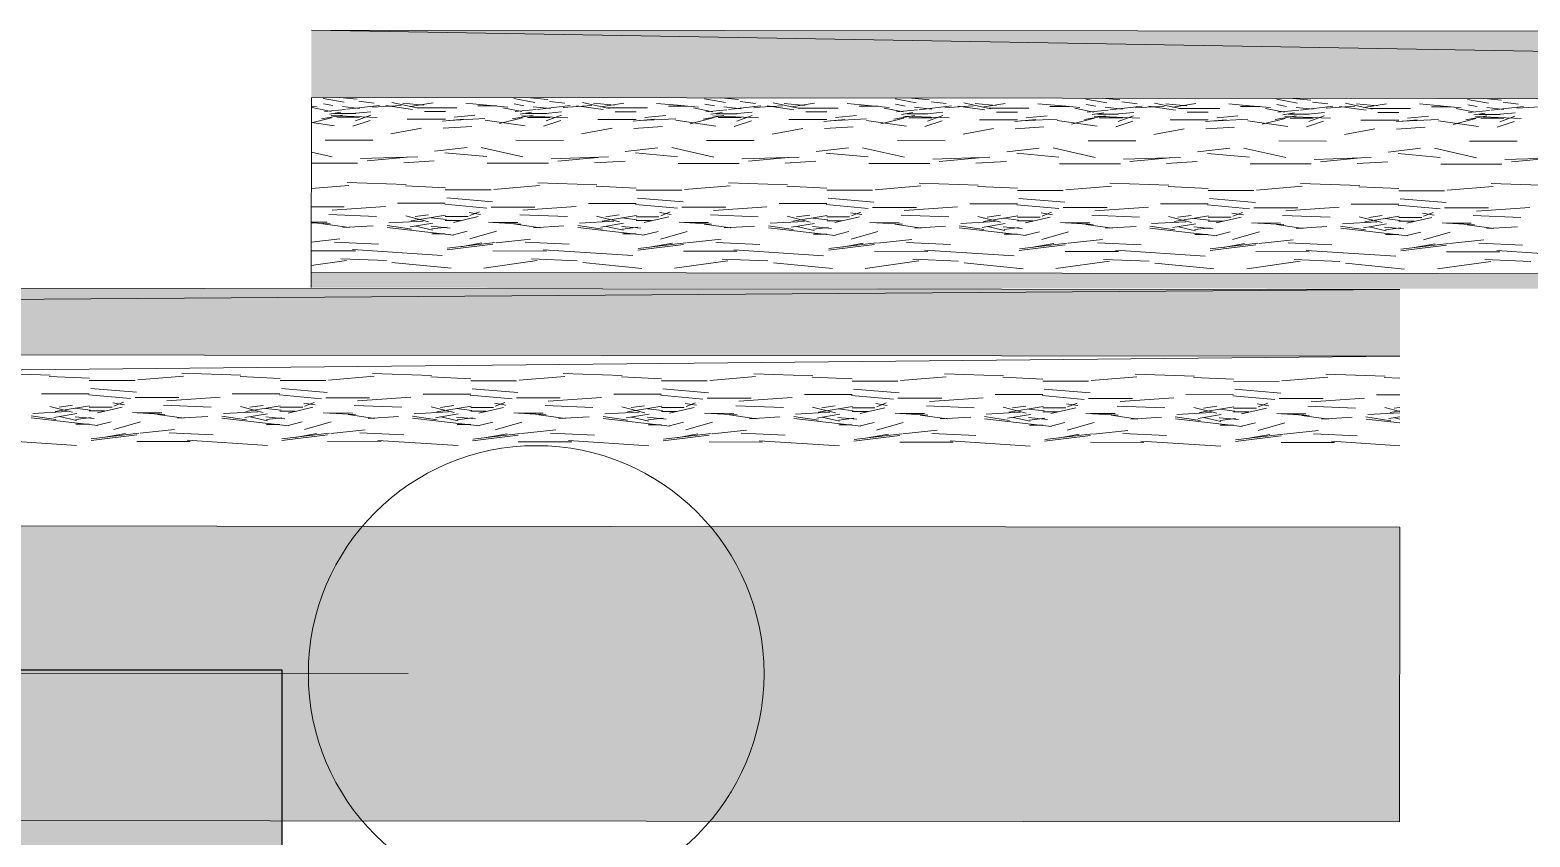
# Model space of a CAD drawing. Header units: inches. Extents: x -957 to 3394, y -3 to 3008.
# Drawn here: x 659.27 to 667.13, y 2183.52 to 2187.74 of the extents above; entities that cross this region are included whole.
import ezdxf

# ---------------------------------------------------------------- set-up
doc = ezdxf.new("R2010")
doc.units = ezdxf.units.IN
doc.header["$MEASUREMENT"] = 0
for name, color, linetype in [('hatches', 7, 'Continuous'), ('PDF_0', 7, 'Continuous'), ('PDF_GROUND', 7, 'Continuous')]:
    doc.layers.add(name, color=color, linetype=linetype)

msp = doc.modelspace()

# ---------------------------------------------------------------- hatches: boundary and pattern name
at = {"layer": 'hatches', "true_color": 0x000000}
h = msp.add_hatch(color=18, dxfattribs=at)
h.dxf.hatch_style = 1
h.paths.add_polyline_path([(423.8217, 2184.3908), (423.8217, 1866.7262), (660.591, 1866.7262), (660.591, 2184.3908)])
h.paths.add_polyline_path([(648.591, 2172.3908), (648.591, 1878.7262), (435.8217, 1878.7262), (435.8217, 2172.3908)], flags=16)

# ---------------------------------------------------------------- linework, layer by layer
at = {"layer": 'PDF_0', "lineweight": 0}
for points in [[(682.3768, 2187.7236), (660.7451, 2187.7421), (682.3765, 2187.3697)], [(660.744, 2186.3936), (660.7448, 2187.3882), (682.3768, 2187.3697), (682.3717, 2181.3394), (660.7397, 2181.3579), (660.7405, 2182.3525)], [(660.8064, 2187.384), (660.9163, 2187.3639)], [(660.9845, 2187.3796), (660.8916, 2187.388)], [(661.0736, 2187.3593), (660.9938, 2187.3692)], [(661.8054, 2187.3832), (661.9153, 2187.363)], [(661.9834, 2187.3787), (661.8906, 2187.3872)], [(662.0726, 2187.3584), (661.9927, 2187.3683)], [(662.8044, 2187.3823), (662.9142, 2187.3622)], [(662.9824, 2187.3779), (662.8896, 2187.3863)], [(663.0716, 2187.3576), (662.9917, 2187.3675)], [(663.8034, 2187.3814), (663.9132, 2187.3613)], [(663.9814, 2187.377), (663.8886, 2187.3855)], [(664.8024, 2187.3806), (664.9122, 2187.3605)], [(664.9804, 2187.3762), (664.8875, 2187.3846)], [(665.8014, 2187.3797), (665.9112, 2187.3596)], [(665.9794, 2187.3753), (665.8866, 2187.3838)], [(666.8003, 2187.3789), (666.9102, 2187.3588)], [(666.9784, 2187.3745), (666.8856, 2187.3829)], [(660.7448, 2187.3426), (660.7746, 2187.3398)], [(660.748, 2187.3363), (660.8478, 2187.3163)], [(660.7982, 2187.2772), (660.9081, 2187.2971)], [(660.8579, 2187.3462), (660.808, 2187.3563)], [(660.8127, 2187.3162), (660.9226, 2187.3261)], [(660.8392, 2187.3024), (660.8991, 2187.3124)], [(660.849, 2187.2943), (661.0888, 2187.2841)], [(660.8674, 2187.3052), (660.9773, 2187.3051)], [(660.9077, 2187.3413), (660.9976, 2187.3312)], [(660.931, 2187.3272), (661.1008, 2187.3471)], [(661.0562, 2187.3144), (660.9564, 2187.3044)], [(660.9753, 2187.2668), (661.0553, 2187.2966)], [(661.0653, 2187.338), (661.2151, 2187.3477)], [(661.1349, 2187.3467), (661.2748, 2187.3265)], [(661.1661, 2187.363), (661.3059, 2187.3328)], [(661.2241, 2187.3593), (661.334, 2187.3494)], [(661.2621, 2187.3409), (661.382, 2187.3608)], [(661.297, 2187.3349), (661.4468, 2187.3348), (661.5067, 2187.3347)], [(661.3369, 2187.3149), (661.4468, 2187.3148)], [(661.4919, 2187.2857), (661.6018, 2187.2957)], [(661.5539, 2187.359), (661.6637, 2187.3491), (661.7736, 2187.339)], [(661.6166, 2187.3447), (661.7166, 2187.3446)], [(661.747, 2187.3354), (661.8468, 2187.3155)], [(661.7972, 2187.2764), (661.9071, 2187.2963)], [(661.8569, 2187.3454), (661.807, 2187.3554)], [(661.8117, 2187.3153), (661.9216, 2187.3253)], [(661.8382, 2187.3015), (661.8981, 2187.3115)], [(661.848, 2187.2935), (662.0877, 2187.2832)], [(661.8663, 2187.3044), (661.9762, 2187.3043)], [(661.9067, 2187.3405), (661.9966, 2187.3304)], [(661.93, 2187.3263), (662.0997, 2187.3462)], [(662.0552, 2187.3135), (661.9554, 2187.3036)], [(661.9743, 2187.2658), (662.0543, 2187.2958)], [(662.0643, 2187.3371), (662.2141, 2187.3468)], [(662.1339, 2187.3459), (662.2738, 2187.3256)], [(662.1651, 2187.3621), (662.3049, 2187.3319)], [(662.2231, 2187.3585), (662.333, 2187.3485)], [(662.2611, 2187.34), (662.381, 2187.3599)], [(662.296, 2187.3341), (662.4457, 2187.3339), (662.5057, 2187.3339)], [(662.3358, 2187.314), (662.4457, 2187.3139)], [(662.4909, 2187.2848), (662.6008, 2187.2948)], [(662.5528, 2187.3582), (662.6627, 2187.3483), (662.7726, 2187.3381)], [(662.6156, 2187.3438), (662.7156, 2187.3437)], [(662.746, 2187.3346), (662.8458, 2187.3146)], [(662.7962, 2187.2755), (662.9061, 2187.2954)], [(662.8559, 2187.3445), (662.806, 2187.3546)], [(662.8107, 2187.3145), (662.9206, 2187.3244)], [(662.8372, 2187.3007), (662.8971, 2187.3107)], [(662.847, 2187.2926), (663.0867, 2187.2824)], [(662.8653, 2187.3035), (662.9752, 2187.3034)], [(662.9057, 2187.3396), (662.9955, 2187.3295)], [(662.9289, 2187.3255), (663.0987, 2187.3454)], [(663.0542, 2187.3127), (662.9544, 2187.3027)], [(662.9733, 2187.2649), (663.0533, 2187.2949)], [(663.0633, 2187.3363), (663.2131, 2187.346)], [(663.1329, 2187.345), (663.2727, 2187.3248)], [(663.1641, 2187.3612), (663.3039, 2187.3311)], [(663.2221, 2187.3576), (663.332, 2187.3477)], [(663.2601, 2187.3392), (663.38, 2187.3591)], [(663.295, 2187.3332), (663.4447, 2187.3331), (663.5047, 2187.333)], [(663.3348, 2187.3132), (663.4447, 2187.3131)], [(663.4899, 2187.284), (663.5998, 2187.2939)], [(663.5518, 2187.3573), (663.6616, 2187.3474), (663.7715, 2187.3373)], [(663.6146, 2187.343), (663.7146, 2187.3429)], [(663.745, 2187.3337), (663.8448, 2187.3137)], [(663.7952, 2187.2746), (663.9052, 2187.2946)], [(663.8549, 2187.3436), (663.805, 2187.3537)], [(663.8096, 2187.3136), (663.9195, 2187.3236)], [(663.8361, 2187.2998), (663.8961, 2187.3098)], [(663.846, 2187.2918), (664.0857, 2187.2815)], [(663.8643, 2187.3027), (663.9742, 2187.3026)], [(663.9046, 2187.3388), (663.9945, 2187.3286)], [(663.9279, 2187.3246), (664.0978, 2187.3445)], [(664.0532, 2187.3118), (663.9534, 2187.3019)], [(663.9724, 2187.2641), (664.0523, 2187.2941)], [(664.0706, 2187.3567), (663.9907, 2187.3666)], [(664.0623, 2187.3354), (664.2121, 2187.3451)], [(664.1319, 2187.3441), (664.2717, 2187.3239)], [(664.1631, 2187.3604), (664.3029, 2187.3302)], [(664.2211, 2187.3567), (664.331, 2187.3468)], [(664.2591, 2187.3383), (664.379, 2187.3582)], [(664.294, 2187.3323), (664.4437, 2187.3322), (664.5037, 2187.3322)], [(664.3338, 2187.3123), (664.4437, 2187.3122)], [(664.4889, 2187.2831), (664.5988, 2187.2931)], [(664.5508, 2187.3565), (664.6606, 2187.3465), (664.7705, 2187.3364)], [(664.6136, 2187.3421), (664.7136, 2187.342)], [(664.744, 2187.3328), (664.8438, 2187.3129)], [(664.7943, 2187.2738), (664.9042, 2187.2937)], [(664.8539, 2187.3428), (664.804, 2187.3529)], [(664.8086, 2187.3128), (664.9185, 2187.3227)], [(664.8351, 2187.299), (664.8951, 2187.309)], [(664.8449, 2187.2909), (665.0846, 2187.2807)], [(664.8633, 2187.3018), (664.9732, 2187.3017)], [(664.9036, 2187.3379), (664.9935, 2187.3278)], [(664.9269, 2187.3237), (665.0968, 2187.3437)], [(665.0522, 2187.311), (664.9523, 2187.301)], [(664.9714, 2187.2632), (665.0513, 2187.2932)], [(665.0696, 2187.3559), (664.9897, 2187.3658)], [(665.0612, 2187.3346), (665.2111, 2187.3442)], [(665.1309, 2187.3433), (665.2707, 2187.3231)], [(665.162, 2187.3595), (665.3019, 2187.3294)], [(665.2201, 2187.3559), (665.33, 2187.346)], [(665.2581, 2187.3375), (665.3779, 2187.3574)], [(665.2929, 2187.3315), (665.4429, 2187.3314), (665.5027, 2187.3313)], [(665.3328, 2187.3114), (665.4428, 2187.3114)], [(665.4879, 2187.2823), (665.5978, 2187.2922)], [(665.5498, 2187.3556), (665.6596, 2187.3457), (665.7695, 2187.3356)], [(665.6126, 2187.3413), (665.7125, 2187.3412)], [(665.743, 2187.332), (665.8428, 2187.312)], [(665.7933, 2187.2729), (665.9032, 2187.2929)], [(665.8529, 2187.3419), (665.8029, 2187.352)], [(665.8076, 2187.3119), (665.9175, 2187.3219)], [(665.8342, 2187.2981), (665.8941, 2187.3081)], [(665.8439, 2187.29), (666.0836, 2187.2798)], [(665.8623, 2187.301), (665.9722, 2187.3009)], [(665.9025, 2187.3371), (665.9925, 2187.3269)], [(665.9259, 2187.3229), (666.0958, 2187.3428)], [(666.0512, 2187.3101), (665.9513, 2187.3001)], [(665.9704, 2187.2624), (666.0503, 2187.2924)], [(666.0686, 2187.355), (665.9887, 2187.3649)], [(666.0602, 2187.3337), (666.2101, 2187.3434)], [(666.1299, 2187.3424), (666.2697, 2187.3222)], [(666.161, 2187.3587), (666.3009, 2187.3285)], [(666.2191, 2187.355), (666.329, 2187.3451)], [(666.257, 2187.3366), (666.3769, 2187.3565)], [(666.2919, 2187.3306), (666.4418, 2187.3305), (666.5017, 2187.3305)], [(666.3319, 2187.3106), (666.4418, 2187.3105)], [(666.4869, 2187.2814), (666.5968, 2187.2914)], [(666.5487, 2187.3548), (666.6586, 2187.3448), (666.7685, 2187.3347)], [(666.6116, 2187.3404), (666.7115, 2187.3403)], [(666.742, 2187.3311), (666.8418, 2187.3112)], [(666.7923, 2187.2721), (666.9022, 2187.292)], [(666.8518, 2187.3411), (666.8019, 2187.3512)], [(666.8066, 2187.3111), (666.9165, 2187.321)], [(666.8332, 2187.2973), (666.893, 2187.3073)], [(666.8429, 2187.2892), (667.0826, 2187.2789)], [(666.8613, 2187.3001), (666.9711, 2187.3)], [(666.9015, 2187.3362), (666.9915, 2187.3261)], [(666.9249, 2187.322), (667.0948, 2187.342)], [(667.0502, 2187.3092), (666.9503, 2187.2993)], [(666.9694, 2187.2615), (667.0493, 2187.2915)], [(667.0676, 2187.3542), (666.9877, 2187.3641)], [(667.0592, 2187.3328), (667.2091, 2187.3425)], [(660.8509, 2187.2832), (660.7447, 2187.2567)], [(660.7447, 2187.2586), (660.865, 2187.2413)], [(660.8773, 2187.2853), (660.9973, 2187.2852)], [(660.962, 2187.2389), (661.0519, 2187.2689)], [(661.1613, 2187.1988), (661.3211, 2187.2286)], [(661.247, 2187.275), (661.4468, 2187.2748)], [(661.432, 2187.2657), (661.5418, 2187.2756)], [(661.4348, 2187.2278), (661.5847, 2187.2375)], [(661.4644, 2187.2686), (661.6541, 2187.2785)], [(661.6542, 2187.2705), (661.864, 2187.2404)], [(661.8499, 2187.2824), (661.73, 2187.2524)], [(661.8763, 2187.2845), (661.9963, 2187.2844)], [(661.961, 2187.2381), (662.0509, 2187.2681)], [(662.1602, 2187.198), (662.3201, 2187.2277)], [(662.246, 2187.2741), (662.4457, 2187.274)], [(662.4309, 2187.2649), (662.5408, 2187.2748)], [(662.4338, 2187.2269), (662.5837, 2187.2366)], [(662.4633, 2187.2677), (662.6531, 2187.2776)], [(662.6532, 2187.2697), (662.863, 2187.2396)], [(662.8489, 2187.2815), (662.729, 2187.2516)], [(662.8753, 2187.2836), (662.9953, 2187.2835)], [(662.96, 2187.2372), (663.0499, 2187.2672)], [(663.1592, 2187.1971), (663.3191, 2187.2269)], [(663.245, 2187.2733), (663.4447, 2187.2731)], [(663.4299, 2187.264), (663.5398, 2187.2739)], [(663.4328, 2187.2261), (663.5827, 2187.2358)], [(663.4623, 2187.2669), (663.6521, 2187.2767)], [(663.6522, 2187.2688), (663.862, 2187.2387)], [(663.8479, 2187.2807), (663.728, 2187.2507)], [(663.8743, 2187.2828), (663.9942, 2187.2827)], [(663.9589, 2187.2364), (664.0489, 2187.2664)], [(664.1582, 2187.1963), (664.3181, 2187.226)], [(664.244, 2187.2724), (664.4437, 2187.2723)], [(664.4289, 2187.2632), (664.5389, 2187.2731)], [(664.4317, 2187.2252), (664.5817, 2187.2349)], [(664.4613, 2187.266), (664.6511, 2187.2759)], [(664.6512, 2187.268), (664.8609, 2187.2379)], [(664.8468, 2187.2798), (664.727, 2187.2499)], [(664.8733, 2187.2819), (664.9932, 2187.2818)], [(664.9579, 2187.2355), (665.0479, 2187.2655)], [(665.1571, 2187.1954), (665.3171, 2187.2252)], [(665.243, 2187.2716), (665.4428, 2187.2714)], [(665.4279, 2187.2623), (665.5379, 2187.2722)], [(665.4307, 2187.2244), (665.5807, 2187.234)], [(665.4603, 2187.2652), (665.6501, 2187.275)], [(665.6502, 2187.2671), (665.86, 2187.237)], [(665.8458, 2187.279), (665.726, 2187.249)], [(665.8723, 2187.2811), (665.9922, 2187.281)], [(665.9569, 2187.2347), (666.0468, 2187.2647)], [(666.1561, 2187.1946), (666.3161, 2187.2243)], [(666.242, 2187.2707), (666.4417, 2187.2705)], [(666.427, 2187.2615), (666.5369, 2187.2713)], [(666.4297, 2187.2235), (666.5796, 2187.2332)], [(666.4593, 2187.2643), (666.6491, 2187.2742)], [(666.6492, 2187.2663), (666.859, 2187.2362)], [(666.8449, 2187.2781), (666.7249, 2187.2482)], [(666.8713, 2187.2802), (666.9912, 2187.2801)], [(666.9559, 2187.2338), (667.0458, 2187.2638)], [(660.8173, 2187.1655), (661.067, 2187.1653)], [(661.8163, 2187.1646), (662.066, 2187.1644)], [(662.8153, 2187.1638), (663.065, 2187.1636)], [(663.8143, 2187.1629), (664.064, 2187.1627)], [(664.8132, 2187.1621), (665.063, 2187.1618)], [(665.8122, 2187.1612), (666.062, 2187.161)], [(666.8112, 2187.1603), (667.061, 2187.1601)], [(660.7446, 2187.1034), (660.8542, 2187.0783)], [(661.0024, 2187.0688), (661.3023, 2187.0786)], [(661.0365, 2187.0567), (661.2463, 2187.0763)], [(661.2289, 2187.0472), (661.3887, 2187.0571)], [(661.3903, 2187.107), (661.5602, 2187.1269)], [(661.4435, 2187.0995), (661.6633, 2187.0794)], [(661.6334, 2187.1275), (661.8531, 2187.0774)], [(662.0014, 2187.068), (662.3013, 2187.0778)], [(662.0355, 2187.0558), (662.2453, 2187.0755)], [(662.2278, 2187.0463), (662.3877, 2187.0562)], [(662.3893, 2187.1061), (662.5592, 2187.1261)], [(662.4425, 2187.0986), (662.6623, 2187.0786)], [(662.6324, 2187.1267), (662.8521, 2187.0766)], [(663.0004, 2187.0671), (663.3002, 2187.0769)], [(663.0345, 2187.0549), (663.2442, 2187.0746)], [(663.2268, 2187.0455), (663.3867, 2187.0554)], [(663.3883, 2187.1053), (663.5582, 2187.1252)], [(663.4415, 2187.0978), (663.6613, 2187.0777)], [(663.6314, 2187.1258), (663.8511, 2187.0757)], [(663.9994, 2187.0663), (664.2992, 2187.0761)], [(664.0335, 2187.0539), (664.2432, 2187.0738)], [(664.2258, 2187.0446), (664.3857, 2187.0545)], [(664.3873, 2187.1044), (664.5571, 2187.1244)], [(664.4405, 2187.0969), (664.6603, 2187.0769)], [(664.6304, 2187.125), (664.8501, 2187.0749)], [(664.9984, 2187.0654), (665.2982, 2187.0752)], [(665.0325, 2187.0531), (665.2422, 2187.0729)], [(665.2247, 2187.0438), (665.3847, 2187.0537)], [(665.3862, 2187.1036), (665.5561, 2187.1235)], [(665.4395, 2187.0961), (665.6592, 2187.076)], [(665.6294, 2187.1241), (665.8491, 2187.074)], [(665.9974, 2187.0646), (666.2971, 2187.0744)], [(666.0315, 2187.0522), (666.2412, 2187.0721)], [(666.2237, 2187.0429), (666.3837, 2187.0528)], [(666.3852, 2187.1027), (666.5551, 2187.1227)], [(666.4385, 2187.0952), (666.6582, 2187.0752)], [(666.6284, 2187.1233), (666.8481, 2187.0732)], [(666.9964, 2187.0637), (667.2961, 2187.0735)], [(667.0305, 2187.0514), (667.2402, 2187.0712)], [(660.7445, 2187.0456), (660.987, 2187.0454)], [(661.6664, 2187.0448), (661.986, 2187.0445)], [(662.6654, 2187.044), (662.985, 2187.0437)], [(663.6644, 2187.0431), (663.984, 2187.0428)], [(664.6634, 2187.0423), (664.983, 2187.042)], [(665.6624, 2187.0414), (665.982, 2187.0411)], [(666.6613, 2187.0406), (666.981, 2187.0403)], [(660.7444, 2186.9123), (660.9407, 2186.9284)], [(660.9314, 2186.9435), (661.2411, 2186.9332)], [(661.237, 2186.9259), (661.4468, 2186.9158)], [(661.4464, 2186.9053), (661.6862, 2186.9051)], [(661.6999, 2186.9079), (661.9397, 2186.9276)], [(661.9304, 2186.9426), (662.2401, 2186.9323)], [(662.236, 2186.925), (662.4457, 2186.915)], [(662.4454, 2186.9044), (662.6852, 2186.9042)], [(662.6989, 2186.9071), (662.9387, 2186.9267)], [(662.9294, 2186.9418), (663.2391, 2186.9315)], [(663.235, 2186.9241), (663.4447, 2186.9141)], [(663.4444, 2186.9036), (663.6842, 2186.9034)], [(663.6979, 2186.9062), (663.9376, 2186.9259)], [(663.9284, 2186.9409), (664.2381, 2186.9306)], [(664.234, 2186.9233), (664.4437, 2186.9133)], [(664.4433, 2186.9027), (664.6832, 2186.9025)], [(664.6969, 2186.9054), (664.9366, 2186.925)], [(664.9274, 2186.9401), (665.2371, 2186.9298)], [(665.233, 2186.9224), (665.4428, 2186.9124)], [(665.4425, 2186.9019), (665.6822, 2186.9017)], [(665.6959, 2186.9045), (665.9356, 2186.9242)], [(665.9265, 2186.9392), (666.2361, 2186.9289)], [(666.232, 2186.9216), (666.4418, 2186.9116)], [(666.4414, 2186.901), (666.6812, 2186.9008)], [(666.6948, 2186.9037), (666.9346, 2186.9233)], [(666.9255, 2186.9384), (667.2351, 2186.9281)], [(660.8534, 2186.7991), (661.1331, 2186.8188)], [(661.1966, 2186.8355), (661.4464, 2186.8353)], [(661.6631, 2186.8095), (661.4433, 2186.8297)], [(661.454, 2186.8634), (661.6938, 2186.8433)], [(661.8524, 2186.7983), (662.1321, 2186.8179)], [(662.1956, 2186.8346), (662.4453, 2186.8344)], [(662.662, 2186.8087), (662.4423, 2186.8289)], [(662.453, 2186.8625), (662.6928, 2186.8424)], [(663.1946, 2186.8338), (663.4443, 2186.8336)], [(663.661, 2186.8078), (663.4413, 2186.828)], [(663.4519, 2186.8616), (663.6918, 2186.8416)], [(664.1935, 2186.8329), (664.4433, 2186.8327)], [(664.66, 2186.807), (664.4403, 2186.8272)], [(664.4509, 2186.8608), (664.6908, 2186.8407)], [(665.1927, 2186.8321), (665.4424, 2186.8319)], [(665.659, 2186.8061), (665.4393, 2186.8263)], [(665.4499, 2186.8599), (665.6898, 2186.8399)], [(666.1916, 2186.8312), (666.4413, 2186.831)], [(666.658, 2186.8052), (666.4383, 2186.8254)], [(666.4489, 2186.8591), (666.6887, 2186.839)], [(660.7443, 2186.8159), (660.9169, 2186.8157)], [(660.8368, 2186.7761), (661.0866, 2186.7658)], [(661.1504, 2186.7323), (661.3301, 2186.7421)], [(661.2392, 2186.7688), (661.359, 2186.7385)], [(661.2683, 2186.7426), (661.4481, 2186.7725)], [(661.2883, 2186.7653), (661.3582, 2186.7753)], [(661.3728, 2186.7595), (661.4527, 2186.7496)], [(661.4463, 2186.7654), (661.5662, 2186.7653)], [(661.4463, 2186.7453), (661.5263, 2186.7452)], [(661.6185, 2186.7652), (661.4887, 2186.7352)], [(661.5707, 2186.787), (661.6306, 2186.7771)], [(661.6254, 2186.7908), (661.5755, 2186.771)], [(661.6862, 2186.8151), (661.916, 2186.8149)], [(661.8358, 2186.7752), (662.0855, 2186.765)], [(662.1494, 2186.7314), (662.3291, 2186.7413)], [(662.2382, 2186.7679), (662.358, 2186.7377)], [(662.2673, 2186.7417), (662.4471, 2186.7716)], [(662.2873, 2186.7644), (662.3572, 2186.7744)], [(662.3718, 2186.7586), (662.4517, 2186.7487)], [(662.4452, 2186.7645), (662.5652, 2186.7644)], [(662.4452, 2186.7444), (662.5253, 2186.7443)], [(662.6175, 2186.7644), (662.4877, 2186.7343)], [(662.5697, 2186.7862), (662.6295, 2186.7763)], [(662.6244, 2186.7899), (662.5745, 2186.7701)], [(662.6851, 2186.8142), (662.915, 2186.814)], [(662.8348, 2186.7744), (663.0845, 2186.7641)], [(662.8514, 2186.7974), (663.1311, 2186.8171)], [(663.1484, 2186.7305), (663.3281, 2186.7404)], [(663.2372, 2186.767), (663.357, 2186.7368)], [(663.2662, 2186.7409), (663.4461, 2186.7708)], [(663.2863, 2186.7636), (663.3562, 2186.7735)], [(663.3708, 2186.7578), (663.4507, 2186.7479)], [(663.4442, 2186.7636), (663.5642, 2186.7635)], [(663.4442, 2186.7436), (663.5243, 2186.7435)], [(663.6165, 2186.7635), (663.4867, 2186.7335)], [(663.5687, 2186.7853), (663.6285, 2186.7754)], [(663.6234, 2186.7891), (663.5735, 2186.7693)], [(663.6841, 2186.8134), (663.9139, 2186.8132)], [(663.8338, 2186.7735), (664.0835, 2186.7632)], [(663.8504, 2186.7966), (664.1301, 2186.8162)], [(664.1473, 2186.7297), (664.3271, 2186.7396)], [(664.2361, 2186.7662), (664.356, 2186.736)], [(664.2652, 2186.74), (664.4451, 2186.7699)], [(664.2853, 2186.7627), (664.3552, 2186.7727)], [(664.3698, 2186.7569), (664.4497, 2186.747)], [(664.4432, 2186.7628), (664.5632, 2186.7627)], [(664.4432, 2186.7427), (664.5233, 2186.7426)], [(664.6155, 2186.7626), (664.4856, 2186.7326)], [(664.5676, 2186.7845), (664.6276, 2186.7746)], [(664.6224, 2186.7882), (664.5725, 2186.7684)], [(664.6831, 2186.8125), (664.9129, 2186.8123)], [(664.8328, 2186.7726), (665.0825, 2186.7624)], [(664.8494, 2186.7957), (665.1291, 2186.8154)], [(665.1463, 2186.7288), (665.3261, 2186.7387)], [(665.2351, 2186.7653), (665.355, 2186.7351)], [(665.2642, 2186.7391), (665.4441, 2186.769)], [(665.2842, 2186.7619), (665.3542, 2186.7718)], [(665.3688, 2186.7561), (665.4487, 2186.7462)], [(665.4423, 2186.7419), (665.5223, 2186.7418)], [(665.4424, 2186.7619), (665.5621, 2186.7618)], [(665.6145, 2186.7618), (665.4846, 2186.7318)], [(665.5666, 2186.7836), (665.6266, 2186.7737)], [(665.6214, 2186.7874), (665.5715, 2186.7675)], [(665.6821, 2186.8117), (665.9119, 2186.8115)], [(665.8318, 2186.7718), (666.0815, 2186.7615)], [(665.8484, 2186.7949), (666.1281, 2186.8145)], [(666.2341, 2186.7645), (666.354, 2186.7343)], [(666.2632, 2186.7383), (666.4431, 2186.7682)], [(666.2832, 2186.761), (666.3532, 2186.771)], [(666.3678, 2186.7552), (666.4476, 2186.7453)], [(666.4413, 2186.7611), (666.5611, 2186.761)], [(666.4413, 2186.741), (666.5212, 2186.7409)], [(666.6135, 2186.7609), (666.4836, 2186.7309)], [(666.5656, 2186.7827), (666.6256, 2186.7729)], [(666.6204, 2186.7865), (666.5705, 2186.7667)], [(666.6811, 2186.8108), (666.9108, 2186.8106)], [(666.8308, 2186.7709), (667.0805, 2186.7607)], [(666.8473, 2186.794), (667.1271, 2186.8136)], [(660.7443, 2186.736), (660.827, 2186.736)], [(660.7443, 2186.7333), (660.8435, 2186.7274)], [(660.8047, 2186.7276), (660.9446, 2186.7074)], [(660.9089, 2186.7078), (661.0687, 2186.7177)], [(661.1412, 2186.7194), (661.271, 2186.6995)], [(661.1416, 2186.7089), (661.4913, 2186.6686)], [(661.2616, 2186.7114), (661.3815, 2186.7314)], [(661.2903, 2186.7152), (661.3802, 2186.695)], [(661.3719, 2186.7149), (661.4717, 2186.7048)], [(661.3762, 2186.7008), (661.4561, 2186.7107)], [(661.3763, 2186.6755), (661.4463, 2186.6755)], [(661.5616, 2186.6887), (661.4817, 2186.6686)], [(661.5747, 2186.6483), (661.7146, 2186.6882)], [(661.6727, 2186.7366), (661.8425, 2186.7265)], [(661.6961, 2186.7352), (661.8259, 2186.7351)], [(661.8037, 2186.7267), (661.9436, 2186.7066)], [(661.9079, 2186.707), (662.0677, 2186.7168)], [(662.1402, 2186.7186), (662.27, 2186.6986)], [(662.1406, 2186.708), (662.4902, 2186.6678)], [(662.2605, 2186.7106), (662.3805, 2186.7305)], [(662.2893, 2186.7143), (662.3792, 2186.6942)], [(662.3709, 2186.7141), (662.4709, 2186.7039)], [(662.3752, 2186.6999), (662.4551, 2186.7099)], [(662.3753, 2186.6747), (662.4452, 2186.6746)], [(662.5606, 2186.6878), (662.4807, 2186.6678)], [(662.5736, 2186.6475), (662.7135, 2186.6873)], [(662.6717, 2186.7358), (662.8415, 2186.7257)], [(662.695, 2186.7344), (662.8249, 2186.7343)], [(662.8027, 2186.7259), (662.9426, 2186.7057)], [(662.9069, 2186.7061), (663.0667, 2186.716)], [(663.1392, 2186.7177), (663.269, 2186.6977)], [(663.1396, 2186.7072), (663.4892, 2186.6669)], [(663.2595, 2186.7097), (663.3795, 2186.7297)], [(663.2883, 2186.7135), (663.3782, 2186.6933)], [(663.3699, 2186.7132), (663.4698, 2186.7031)], [(663.3742, 2186.6991), (663.4541, 2186.709)], [(663.3743, 2186.6738), (663.4442, 2186.6738)], [(663.5596, 2186.6869), (663.4797, 2186.6669)], [(663.5726, 2186.6466), (663.7125, 2186.6864)], [(663.6707, 2186.7349), (663.8405, 2186.7248)], [(663.694, 2186.7335), (663.8239, 2186.7334)], [(663.8017, 2186.725), (663.9416, 2186.7049)], [(663.9059, 2186.7053), (664.0657, 2186.7151)], [(664.1382, 2186.7169), (664.268, 2186.6969)], [(664.1386, 2186.7063), (664.4883, 2186.6661)], [(664.2585, 2186.7089), (664.3785, 2186.7288)], [(664.2873, 2186.7126), (664.3771, 2186.6925)], [(664.3689, 2186.7123), (664.4688, 2186.7022)], [(664.3732, 2186.6982), (664.4531, 2186.7082)], [(664.3733, 2186.673), (664.4432, 2186.6729)], [(664.5586, 2186.6861), (664.4787, 2186.6661)], [(664.5716, 2186.6458), (664.7115, 2186.6856)], [(664.6696, 2186.7341), (664.8395, 2186.724)], [(664.6931, 2186.7327), (664.8229, 2186.7326)], [(664.8007, 2186.7241), (664.9405, 2186.704)], [(664.9048, 2186.7044), (665.0647, 2186.7142)], [(665.1372, 2186.716), (665.267, 2186.696)], [(665.1376, 2186.7055), (665.4873, 2186.6652)], [(665.2575, 2186.708), (665.3774, 2186.728)], [(665.2863, 2186.7118), (665.3761, 2186.6916)], [(665.3678, 2186.7115), (665.4678, 2186.7014)], [(665.3721, 2186.6973), (665.4521, 2186.7073)], [(665.3723, 2186.6721), (665.4423, 2186.6721)], [(665.5576, 2186.6852), (665.4777, 2186.6652)], [(665.5706, 2186.6449), (665.7105, 2186.6847)], [(665.6686, 2186.7332), (665.8385, 2186.7231)], [(665.692, 2186.7318), (665.8219, 2186.7317)], [(665.7997, 2186.7233), (665.9395, 2186.7032)], [(665.9038, 2186.7036), (666.0637, 2186.7134)], [(666.1362, 2186.7152), (666.266, 2186.6952)], [(666.1366, 2186.7046), (666.4862, 2186.6644)], [(666.1453, 2186.728), (666.3251, 2186.7379)], [(666.2565, 2186.7071), (666.3764, 2186.7271)], [(666.2852, 2186.7109), (666.3751, 2186.6908)], [(666.3668, 2186.7106), (666.4667, 2186.7005)], [(666.3711, 2186.6965), (666.451, 2186.7065)], [(666.3713, 2186.6713), (666.4412, 2186.6712)], [(666.5567, 2186.6844), (666.4767, 2186.6644)], [(666.5696, 2186.6441), (666.7095, 2186.6839)], [(666.6676, 2186.7324), (666.8374, 2186.7223)], [(666.691, 2186.731), (666.8209, 2186.7309)], [(666.7987, 2186.7224), (666.9385, 2186.7023)], [(666.9028, 2186.7027), (667.0626, 2186.7125)], [(660.7441, 2186.5861), (660.9767, 2186.5859)], [(660.7442, 2186.6322), (660.8931, 2186.6485)], [(660.8658, 2186.6318), (661.0956, 2186.6215)], [(660.9603, 2186.5923), (661.4298, 2186.562)], [(661.456, 2186.5908), (661.6958, 2186.6205)], [(661.4568, 2186.5992), (661.7066, 2186.6291)], [(661.527, 2186.6072), (661.6369, 2186.6272)], [(661.6959, 2186.5853), (661.9756, 2186.585)], [(661.7122, 2186.628), (661.8921, 2186.6477)], [(661.8648, 2186.6309), (662.0946, 2186.6207)], [(661.9593, 2186.5915), (662.4288, 2186.5612)], [(662.455, 2186.59), (662.6948, 2186.6197)], [(662.4558, 2186.5984), (662.7056, 2186.6282)], [(662.526, 2186.6064), (662.6359, 2186.6263)], [(662.6948, 2186.5844), (662.9746, 2186.5842)], [(662.7112, 2186.6271), (662.8911, 2186.6468)], [(662.8638, 2186.6301), (663.0936, 2186.6198)], [(662.9583, 2186.5906), (663.4278, 2186.5603)], [(663.454, 2186.5891), (663.6938, 2186.6188)], [(663.4548, 2186.5975), (663.7046, 2186.6274)], [(663.525, 2186.6055), (663.6349, 2186.6255)], [(663.6938, 2186.5835), (663.9736, 2186.5833)], [(663.7102, 2186.6263), (663.89, 2186.646)], [(663.8628, 2186.6292), (664.0926, 2186.619)], [(663.9573, 2186.5898), (664.4268, 2186.5595)], [(664.453, 2186.5882), (664.6928, 2186.6179)], [(664.4538, 2186.5967), (664.7036, 2186.6265)], [(664.5239, 2186.6047), (664.6338, 2186.6246)], [(664.693, 2186.5827), (664.9726, 2186.5825)], [(664.7092, 2186.6254), (664.889, 2186.6451)], [(664.8618, 2186.6284), (665.0916, 2186.6181)], [(664.9563, 2186.5889), (665.4258, 2186.5586)], [(665.452, 2186.5874), (665.6918, 2186.6171)], [(665.4528, 2186.5958), (665.7026, 2186.6257)], [(665.5229, 2186.6038), (665.6328, 2186.6237)], [(665.6919, 2186.5818), (665.9715, 2186.5816)], [(665.7081, 2186.6246), (665.888, 2186.6443)], [(665.8607, 2186.6275), (666.0905, 2186.6173)], [(665.9553, 2186.5881), (666.4248, 2186.5578)], [(666.4509, 2186.5865), (666.6908, 2186.6162)], [(666.4517, 2186.595), (666.7015, 2186.6248)], [(666.5219, 2186.603), (666.6318, 2186.6229)], [(666.7071, 2186.6237), (666.887, 2186.6434)], [(666.8597, 2186.6267), (667.0895, 2186.6164)], [(666.9543, 2186.5872), (667.4238, 2186.5569)], [(660.7441, 2186.5096), (660.929, 2186.536)], [(660.8983, 2186.545), (661.138, 2186.5347)], [(661.1669, 2186.5256), (661.4766, 2186.4952)], [(661.6483, 2186.4954), (661.928, 2186.5351)], [(661.8973, 2186.5441), (662.137, 2186.5339)], [(662.1659, 2186.5247), (662.4756, 2186.4943)], [(662.6473, 2186.4946), (662.927, 2186.5343)], [(662.8962, 2186.5432), (663.136, 2186.533)], [(663.1649, 2186.5239), (663.4746, 2186.4935)], [(663.6463, 2186.4937), (663.926, 2186.5334)], [(663.8952, 2186.5424), (664.1349, 2186.5321)], [(664.1639, 2186.523), (664.4736, 2186.4926)], [(664.6452, 2186.4929), (664.925, 2186.5326)], [(664.8942, 2186.5415), (665.1339, 2186.5313)], [(665.1629, 2186.5222), (665.4726, 2186.4918)], [(665.6442, 2186.492), (665.924, 2186.5317)], [(665.8932, 2186.5407), (666.1329, 2186.5304)], [(666.1619, 2186.5213), (666.4715, 2186.4909)], [(666.6432, 2186.4912), (666.923, 2186.5309)], [(666.6909, 2186.581), (666.9705, 2186.5807)], [(666.8922, 2186.5398), (667.1319, 2186.5296)], [(682.3761, 2186.4537), (660.744, 2186.4722)], [(622.6145, 2186.4208), (666.4468, 2186.3833), (622.6142, 2186.0714)], [(622.6096, 2186.0714), (666.4465, 2186.0339), (622.6092, 2185.5993)], [(659.0665, 2185.9461), (659.3761, 2185.9358)], [(659.3719, 2185.9285), (659.5818, 2185.9185)], [(659.5814, 2185.9079), (659.8211, 2185.9077)], [(659.8348, 2185.9105), (660.0745, 2185.9302)], [(660.0654, 2185.9452), (660.3751, 2185.9349)], [(660.3709, 2185.9276), (660.5807, 2185.9176)], [(660.5804, 2185.907), (660.8201, 2185.9068)], [(660.8338, 2185.9097), (661.0735, 2185.9293)], [(661.0644, 2185.9444), (661.3741, 2185.9341)], [(661.3699, 2185.9267), (661.5797, 2185.9167)], [(661.5794, 2185.9062), (661.8191, 2185.906)], [(661.8328, 2185.9088), (662.0725, 2185.9285)], [(662.0634, 2185.9435), (662.3731, 2185.9332)], [(662.3689, 2185.9259), (662.5787, 2185.9159)], [(662.5783, 2185.9053), (662.8181, 2185.9051)], [(662.8317, 2185.908), (663.0715, 2185.9276)], [(663.0624, 2185.9427), (663.3721, 2185.9324)], [(663.3679, 2185.925), (663.5777, 2185.915)], [(663.5773, 2185.9045), (663.8171, 2185.9043)], [(663.8307, 2185.9071), (664.0705, 2185.9268)], [(664.0613, 2185.9418), (664.371, 2185.9315)], [(664.3669, 2185.9242), (664.5767, 2185.9142)], [(664.5763, 2185.9036), (664.8161, 2185.9034)], [(664.8297, 2185.9063), (665.0695, 2185.9259)], [(665.0603, 2185.941), (665.37, 2185.9307)], [(665.3659, 2185.9233), (665.5756, 2185.9133)], [(665.5753, 2185.9028), (665.815, 2185.9026)], [(665.8287, 2185.9054), (666.0685, 2185.9251)], [(666.0593, 2185.9401), (666.369, 2185.9298)], [(666.3648, 2185.9225), (666.4464, 2185.9187)], [(659.3316, 2185.8381), (659.5813, 2185.8379)], [(659.7979, 2185.8121), (659.5782, 2185.8324)], [(659.5889, 2185.866), (659.8287, 2185.846)], [(659.821, 2185.8177), (660.0508, 2185.8175)], [(659.9873, 2185.8009), (660.267, 2185.8205)], [(660.3306, 2185.8372), (660.5803, 2185.837)], [(660.7969, 2185.8113), (660.5772, 2185.8315)], [(660.5879, 2185.8652), (660.8277, 2185.8451)], [(660.82, 2185.8168), (661.0498, 2185.8166)], [(660.9863, 2185.8), (661.266, 2185.8197)], [(661.3296, 2185.8364), (661.5793, 2185.8362)], [(661.7959, 2185.8104), (661.5762, 2185.8307)], [(661.5869, 2185.8643), (661.8267, 2185.8443)], [(661.819, 2185.816), (662.0488, 2185.8158)], [(661.9852, 2185.7992), (662.265, 2185.8188)], [(662.3285, 2185.8355), (662.5782, 2185.8353)], [(662.7949, 2185.8096), (662.5751, 2185.8298)], [(662.5859, 2185.8635), (662.8256, 2185.8434)], [(662.818, 2185.8151), (663.0477, 2185.8149)], [(662.9842, 2185.7983), (663.264, 2185.818)], [(663.3275, 2185.8347), (663.5772, 2185.8345)], [(663.7939, 2185.8087), (663.5741, 2185.829)], [(663.5849, 2185.8626), (663.8246, 2185.8425)], [(663.817, 2185.8143), (664.0467, 2185.8141)], [(663.9832, 2185.7975), (664.263, 2185.8171)], [(664.3265, 2185.8338), (664.5762, 2185.8336)], [(664.7929, 2185.8079), (664.5731, 2185.8281)], [(664.5839, 2185.8618), (664.8236, 2185.8417)], [(664.816, 2185.8134), (665.0457, 2185.8132)], [(664.9822, 2185.7966), (665.262, 2185.8162)], [(665.3255, 2185.833), (665.5752, 2185.8328)], [(665.7919, 2185.807), (665.5721, 2185.8273)], [(665.5829, 2185.8609), (665.8225, 2185.8408)], [(665.815, 2185.8125), (666.0447, 2185.8124)], [(665.9812, 2185.7958), (666.2609, 2185.8154)], [(666.3244, 2185.8321), (666.4464, 2185.832)], [(659.2761, 2185.722), (659.406, 2185.7021)], [(659.2852, 2185.7349), (659.4651, 2185.7447)], [(659.3741, 2185.7714), (659.4939, 2185.7411)], [(659.3964, 2185.714), (659.5164, 2185.734)], [(659.4031, 2185.7452), (659.583, 2185.7751)], [(659.4232, 2185.7679), (659.4931, 2185.7779)], [(659.4252, 2185.7178), (659.5151, 2185.6976)], [(659.5068, 2185.7175), (659.6067, 2185.7074)], [(659.5077, 2185.7621), (659.5876, 2185.7522)], [(659.5813, 2185.768), (659.7011, 2185.7679)], [(659.5813, 2185.7479), (659.6612, 2185.7478)], [(659.7534, 2185.7678), (659.6235, 2185.7378)], [(659.7055, 2185.7896), (659.7655, 2185.7797)], [(659.7603, 2185.7934), (659.7104, 2185.7736)], [(659.8075, 2185.7392), (659.9774, 2185.7291)], [(659.831, 2185.7378), (659.9608, 2185.7377)], [(659.9386, 2185.7293), (660.0784, 2185.7092)], [(659.9707, 2185.7778), (660.2204, 2185.7676)], [(660.0427, 2185.7096), (660.2026, 2185.7194)], [(660.2751, 2185.7212), (660.4049, 2185.7012)], [(660.2842, 2185.7341), (660.4641, 2185.7439)], [(660.3731, 2185.7705), (660.4929, 2185.7403)], [(660.3954, 2185.7132), (660.5154, 2185.7331)], [(660.4021, 2185.7443), (660.582, 2185.7742)], [(660.4222, 2185.767), (660.4921, 2185.777)], [(660.5067, 2185.7612), (660.5866, 2185.7513)], [(660.5802, 2185.747), (660.6601, 2185.747)], [(660.5803, 2185.7671), (660.7, 2185.767)], [(660.7524, 2185.767), (660.6225, 2185.7369)], [(660.7045, 2185.7888), (660.7645, 2185.7789)], [(660.7593, 2185.7925), (660.7094, 2185.7727)], [(660.8065, 2185.7384), (660.9764, 2185.7283)], [(660.83, 2185.737), (660.9598, 2185.7369)], [(660.9376, 2185.7285), (661.0774, 2185.7083)], [(660.9697, 2185.777), (661.2194, 2185.7667)], [(661.0417, 2185.7087), (661.2016, 2185.7186)], [(661.2741, 2185.7203), (661.4039, 2185.7004)], [(661.2832, 2185.7332), (661.463, 2185.743)], [(661.3721, 2185.7697), (661.4919, 2185.7394)], [(661.3944, 2185.7123), (661.5144, 2185.7323)], [(661.4011, 2185.7435), (661.581, 2185.7734)], [(661.4212, 2185.7662), (661.4911, 2185.7761)], [(661.5057, 2185.7604), (661.5855, 2185.7505)], [(661.5792, 2185.7462), (661.6591, 2185.7461)], [(661.5793, 2185.7662), (661.699, 2185.7661)], [(661.7514, 2185.7661), (661.6215, 2185.7361)], [(661.7035, 2185.7879), (661.7635, 2185.778)], [(661.7583, 2185.7917), (661.7083, 2185.7719)], [(661.8055, 2185.7375), (661.9754, 2185.7274)], [(661.829, 2185.7361), (661.9588, 2185.736)], [(661.9366, 2185.7276), (662.0764, 2185.7075)], [(661.9687, 2185.7761), (662.2184, 2185.7658)], [(662.0407, 2185.7079), (662.2005, 2185.7177)], [(662.273, 2185.7195), (662.4029, 2185.6995)], [(662.2821, 2185.7324), (662.462, 2185.7422)], [(662.3711, 2185.7688), (662.4908, 2185.7386)], [(662.3934, 2185.7115), (662.5133, 2185.7314)], [(662.4001, 2185.7426), (662.58, 2185.7725)], [(662.4202, 2185.7653), (662.4901, 2185.7753)], [(662.5046, 2185.7595), (662.5845, 2185.7496)], [(662.5782, 2185.7654), (662.698, 2185.7653)], [(662.5782, 2185.7453), (662.6581, 2185.7452)], [(662.7504, 2185.7652), (662.6205, 2185.7355)], [(662.7025, 2185.7871), (662.7625, 2185.7772)], [(662.7573, 2185.7908), (662.7073, 2185.771)], [(662.8045, 2185.7367), (662.9744, 2185.7266)], [(662.8279, 2185.7353), (662.9578, 2185.7352)], [(662.9356, 2185.7268), (663.0754, 2185.7066)], [(662.9676, 2185.7753), (663.2174, 2185.765)], [(663.272, 2185.7186), (663.4019, 2185.6986)], [(663.2811, 2185.7315), (663.461, 2185.7413)], [(663.37, 2185.7679), (663.4898, 2185.7377)], [(663.3924, 2185.7106), (663.5123, 2185.7306)], [(663.3991, 2185.7417), (663.579, 2185.7716)], [(663.4192, 2185.7645), (663.4891, 2185.7744)], [(663.5036, 2185.7587), (663.5835, 2185.7488)], [(663.5771, 2185.7445), (663.657, 2185.7444)], [(663.5772, 2185.7645), (663.6971, 2185.7644)], [(663.7494, 2185.7644), (663.6195, 2185.7346)], [(663.7015, 2185.7862), (663.7615, 2185.7763)], [(663.7563, 2185.79), (663.7063, 2185.7701)], [(663.8035, 2185.7358), (663.9733, 2185.7257)], [(663.8269, 2185.7344), (663.9568, 2185.7343)], [(663.9346, 2185.7259), (664.0744, 2185.7058)], [(663.9666, 2185.7744), (664.2164, 2185.7641)], [(664.271, 2185.7178), (664.4009, 2185.6978)], [(664.2801, 2185.7307), (664.46, 2185.7405)], [(664.369, 2185.7671), (664.4888, 2185.7369)], [(664.3914, 2185.7097), (664.5113, 2185.7297)], [(664.3981, 2185.7409), (664.578, 2185.7708)], [(664.4182, 2185.7636), (664.4881, 2185.7736)], [(664.5026, 2185.7578), (664.5825, 2185.7479)], [(664.5761, 2185.7436), (664.656, 2185.7435)], [(664.5762, 2185.7637), (664.6961, 2185.7636)], [(664.7484, 2185.7635), (664.6185, 2185.7337)], [(664.7005, 2185.7854), (664.7605, 2185.7755)], [(664.7553, 2185.7891), (664.7053, 2185.7693)], [(664.8024, 2185.735), (664.9723, 2185.7249)], [(664.8259, 2185.7336), (664.9558, 2185.7335)], [(664.9336, 2185.725), (665.0734, 2185.7049)], [(664.9656, 2185.7735), (665.2154, 2185.7633)], [(665.2791, 2185.7298), (665.459, 2185.7396)], [(665.368, 2185.7662), (665.4878, 2185.736)], [(665.3903, 2185.7089), (665.5102, 2185.7289)], [(665.3971, 2185.74), (665.577, 2185.7699)], [(665.4171, 2185.7627), (665.487, 2185.7727)], [(665.5016, 2185.757), (665.5815, 2185.7471)], [(665.5751, 2185.7628), (665.6951, 2185.7627)], [(665.5751, 2185.7427), (665.655, 2185.7427)], [(665.7474, 2185.7627), (665.6175, 2185.7329)], [(665.6995, 2185.7845), (665.7594, 2185.7746)], [(665.7542, 2185.7883), (665.7043, 2185.7684)], [(665.8016, 2185.7341), (665.9712, 2185.724)], [(665.8249, 2185.7327), (665.9547, 2185.7326)], [(665.9325, 2185.7242), (666.0724, 2185.7041)], [(665.9646, 2185.7727), (666.2144, 2185.7624)], [(666.2781, 2185.729), (666.4463, 2185.738)], [(666.367, 2185.7654), (666.4463, 2185.7454)], [(666.3893, 2185.708), (666.4463, 2185.7175)], [(666.3961, 2185.7392), (666.4463, 2185.7476)], [(666.4161, 2185.7619), (666.4463, 2185.7663)], [(659.2765, 2185.7115), (659.6262, 2185.6712)], [(659.5111, 2185.7034), (659.591, 2185.7133)], [(659.5112, 2185.6781), (659.5812, 2185.6781)], [(659.6966, 2185.6913), (659.6167, 2185.6712)], [(659.7095, 2185.6509), (659.8494, 2185.6908)], [(659.8472, 2185.6307), (660.0269, 2185.6504)], [(660.2755, 2185.7106), (660.6252, 2185.6704)], [(660.4242, 2185.717), (660.514, 2185.6968)], [(660.5057, 2185.7167), (660.6056, 2185.7065)], [(660.5101, 2185.7025), (660.59, 2185.7125)], [(660.5102, 2185.6773), (660.5802, 2185.6772)], [(660.6956, 2185.6904), (660.6157, 2185.6704)], [(660.7085, 2185.6501), (660.8484, 2185.6899)], [(660.8462, 2185.6298), (661.0259, 2185.6495)], [(661.2745, 2185.7098), (661.6242, 2185.6695)], [(661.4232, 2185.7161), (661.513, 2185.6959)], [(661.5047, 2185.7158), (661.6046, 2185.7057)], [(661.509, 2185.7017), (661.589, 2185.7116)], [(661.5092, 2185.6764), (661.5792, 2185.6764)], [(661.6946, 2185.6895), (661.6147, 2185.6695)], [(661.7075, 2185.6492), (661.8474, 2185.6891)], [(661.8452, 2185.6289), (662.0249, 2185.6487)], [(662.2735, 2185.7089), (662.6231, 2185.6687)], [(662.4222, 2185.7152), (662.512, 2185.6951)], [(662.5037, 2185.715), (662.6036, 2185.7048)], [(662.508, 2185.7008), (662.588, 2185.7108)], [(662.5082, 2185.6756), (662.5781, 2185.6755)], [(662.6936, 2185.6887), (662.6136, 2185.6687)], [(662.7065, 2185.6484), (662.8464, 2185.6882)], [(662.8442, 2185.6281), (663.0239, 2185.6478)], [(663.0397, 2185.707), (663.1995, 2185.7168)], [(663.2725, 2185.7081), (663.6221, 2185.6678)], [(663.4212, 2185.7144), (663.511, 2185.6942)], [(663.5027, 2185.7141), (663.6026, 2185.704)], [(663.507, 2185.6999), (663.587, 2185.7099)], [(663.5072, 2185.6747), (663.5771, 2185.6747)], [(663.6926, 2185.6878), (663.6126, 2185.6678)], [(663.7056, 2185.6475), (663.8454, 2185.6873)], [(663.8431, 2185.6272), (664.0229, 2185.6469)], [(664.0387, 2185.7062), (664.1985, 2185.716)], [(664.2715, 2185.7072), (664.6211, 2185.667)], [(664.4202, 2185.7135), (664.51, 2185.6934)], [(664.5017, 2185.7132), (664.6016, 2185.7031)], [(664.5059, 2185.6991), (664.586, 2185.7091)], [(664.5061, 2185.6739), (664.5761, 2185.6738)], [(664.6915, 2185.687), (664.6116, 2185.667)], [(664.7046, 2185.6467), (664.8444, 2185.6865)], [(664.8421, 2185.6264), (665.0219, 2185.6461)], [(665.0377, 2185.7053), (665.1975, 2185.7151)], [(665.27, 2185.7169), (665.3999, 2185.6969)], [(665.2704, 2185.7064), (665.6201, 2185.6661)], [(665.4192, 2185.7127), (665.509, 2185.6925)], [(665.5008, 2185.7124), (665.6006, 2185.7023)], [(665.505, 2185.6982), (665.585, 2185.7082)], [(665.5051, 2185.673), (665.5751, 2185.673)], [(665.6905, 2185.6861), (665.6106, 2185.6661)], [(665.7035, 2185.6458), (665.8434, 2185.6856)], [(665.841, 2185.6255), (666.0209, 2185.6452)], [(666.0367, 2185.7045), (666.1965, 2185.7143)], [(666.269, 2185.7161), (666.3989, 2185.6961)], [(666.2695, 2185.7055), (666.4462, 2185.6851)], [(666.4181, 2185.7118), (666.4462, 2185.7055)], [(659.0953, 2185.5949), (659.5152, 2185.5677)], [(659.5909, 2185.5934), (659.8307, 2185.6231)], [(659.5917, 2185.6018), (659.8415, 2185.6317)], [(659.6619, 2185.6098), (659.7718, 2185.6298)], [(659.8309, 2185.5879), (660.1106, 2185.5876)], [(659.9997, 2185.6335), (660.2295, 2185.6233)], [(660.0943, 2185.5941), (660.5142, 2185.5669)], [(660.5899, 2185.5926), (660.8297, 2185.6223)], [(660.5907, 2185.601), (660.8405, 2185.6308)], [(660.6609, 2185.609), (660.7708, 2185.6289)], [(660.8299, 2185.587), (661.1095, 2185.5868)], [(660.9987, 2185.6327), (661.2284, 2185.6224)], [(661.0932, 2185.5932), (661.5132, 2185.566)], [(661.5889, 2185.5917), (661.8287, 2185.6214)], [(661.5897, 2185.6001), (661.8394, 2185.63)], [(661.6599, 2185.6081), (661.7698, 2185.6281)], [(661.8288, 2185.5861), (662.1085, 2185.5859)], [(661.9977, 2185.6318), (662.2274, 2185.6216)], [(662.0922, 2185.5924), (662.5122, 2185.5652)], [(662.5879, 2185.5908), (662.8277, 2185.6206)], [(662.5886, 2185.5993), (662.8384, 2185.6291)], [(662.6589, 2185.6073), (662.7688, 2185.6272)], [(662.8278, 2185.5853), (663.1075, 2185.5851)], [(662.9967, 2185.631), (663.2264, 2185.6207)], [(663.0912, 2185.5915), (663.5112, 2185.5643)], [(663.5869, 2185.59), (663.8266, 2185.6197)], [(663.5876, 2185.5984), (663.8374, 2185.6283)], [(663.6579, 2185.6064), (663.7678, 2185.6263)], [(663.8268, 2185.5844), (664.1065, 2185.5842)], [(663.9957, 2185.6301), (664.2253, 2185.6199)], [(664.0902, 2185.5907), (664.5101, 2185.5635)], [(664.5859, 2185.5891), (664.8256, 2185.6188)], [(664.5866, 2185.5976), (664.8363, 2185.6274)], [(664.6569, 2185.6056), (664.7668, 2185.6255)], [(664.8257, 2185.5836), (665.1055, 2185.5833)], [(664.9947, 2185.6293), (665.2243, 2185.619)], [(665.0892, 2185.5898), (665.5091, 2185.5626)], [(665.5849, 2185.5883), (665.8246, 2185.618)], [(665.5856, 2185.5967), (665.8353, 2185.6266)], [(665.6559, 2185.6047), (665.7658, 2185.6246)], [(665.8247, 2185.5827), (666.1045, 2185.5825)], [(665.9937, 2185.6284), (666.2233, 2185.6182)], [(666.0882, 2185.589), (666.4461, 2185.5657)], [(397.2218, 2184.5985), (661.2522, 2184.3727)]]:
    msp.add_lwpolyline(points, dxfattribs=at)
msp.add_lwpolyline([(666.4458, 2185.1391), (666.4444, 2183.5973), (623.0598, 2183.6344), (623.0611, 2185.1762)], close=True, dxfattribs=at)
msp.add_circle((661.9226, 2184.3722), 1.1937, dxfattribs=at)
at = {"layer": 'PDF_0', "lineweight": 0, "transparency": 33554559}
for points in [[(682.3768, 2187.7236), (660.7451, 2187.7421), (682.3768, 2187.3697), (660.7448, 2187.3882)], [(660.744, 2186.4719), (660.744, 2186.3931), (682.3761, 2186.4534), (682.376, 2186.3746)], [(622.6142, 2186.0714), (666.4465, 2186.0339), (622.6145, 2186.4208), (666.4468, 2186.3833)], [(666.4458, 2185.1391), (666.4444, 2183.5973), (623.0611, 2185.1762), (623.0598, 2183.6344)]]:
    msp.add_solid(points, dxfattribs=at)
at = {"layer": 'PDF_GROUND', "color": 18, "true_color": 0x000000}
msp.add_lwpolyline([(660.591, 2184.3908), (423.8217, 2184.3908), (423.8217, 1866.7262), (660.591, 1866.7262)], close=True, dxfattribs=at)

doc.saveas('drawing.dxf')
